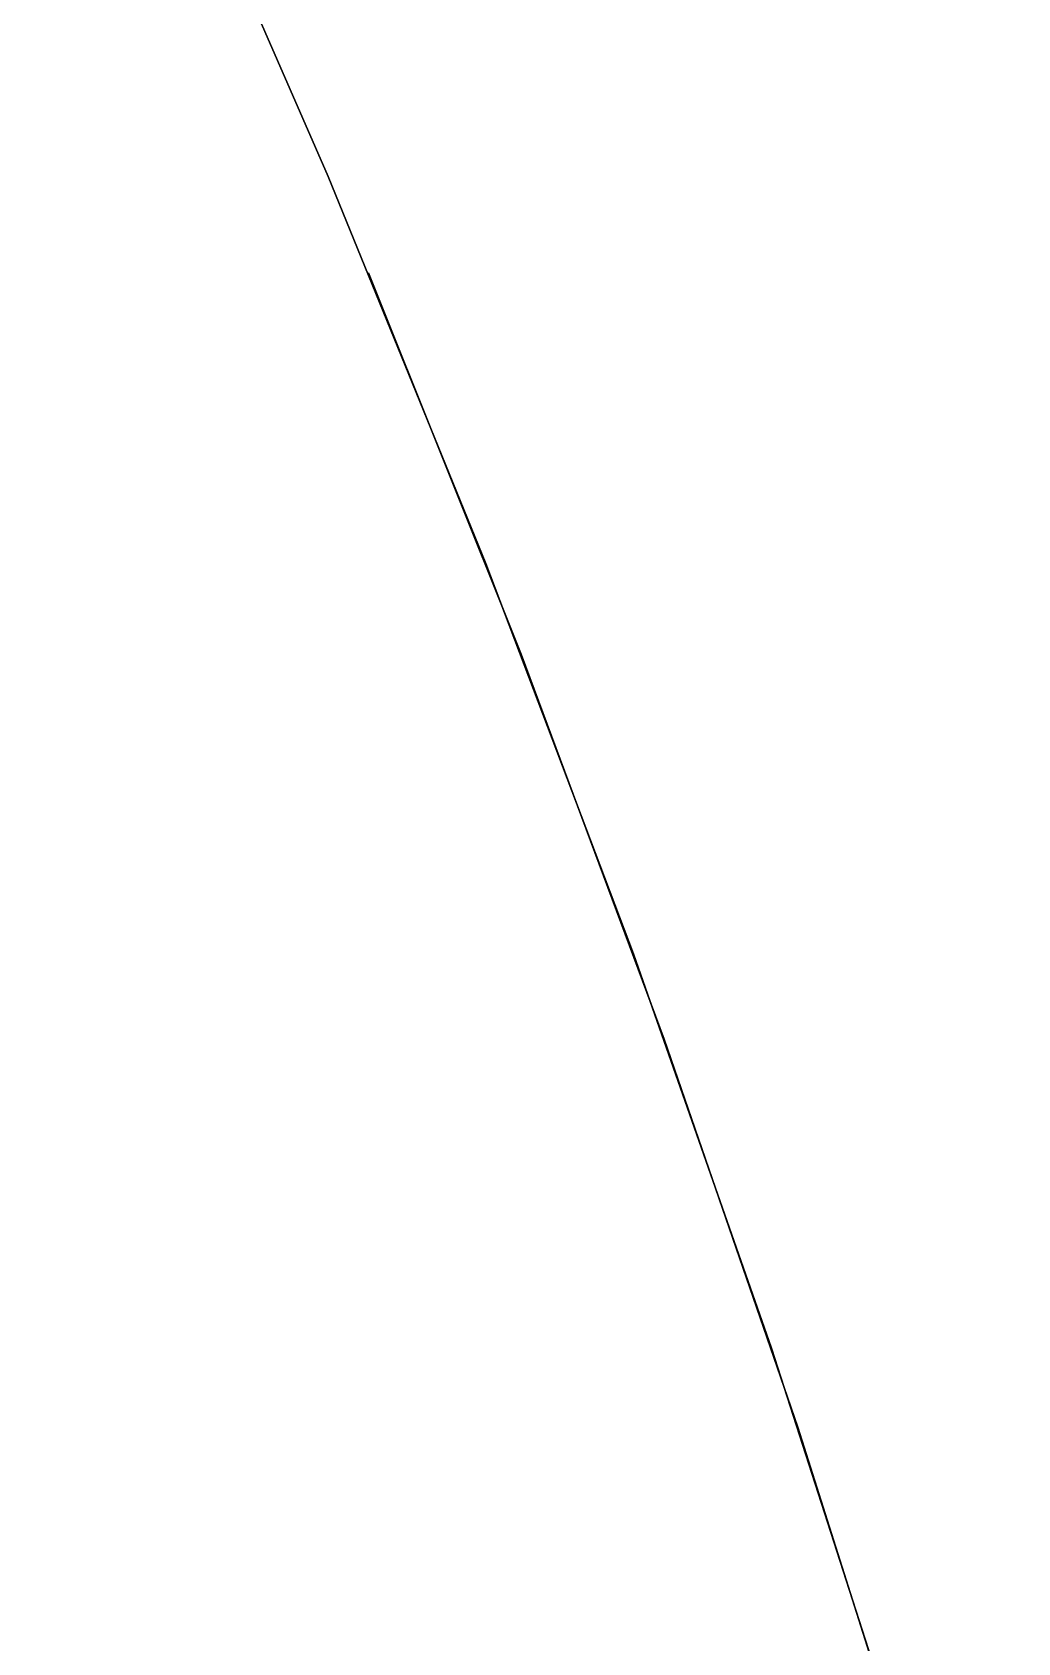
# Model space of a CAD drawing. Header units: metres. Extents: x -20 to 20, y -20 to 20.
# Drawn here: x 18.076 to 19.252, y 6.018 to 7.941 of the extents above; entities that cross this region are included whole.
import ezdxf

# ---------------------------------------------------------------- set-up
doc = ezdxf.new("R2010")
doc.units = ezdxf.units.M

msp = doc.modelspace()

# ---------------------------------------------------------------- meshes
at = {"layer": '10', "color": 2}
mesh = msp.add_polyface(dxfattribs=at)
corners = [(18.2805, 8.1132, -16.5), (18.0761, 8.5588, -16.5), (18.2805, 8.1132, -16), (18.0761, 8.5588, -16), (18.2805, 8.1132, -15.5), (18.0761, 8.5588, -15.5), (18.2805, 8.1132, -15), (18.0761, 8.5588, -15), (18.2805, 8.1132, -14.5), (18.0761, 8.5588, -14.5), (18.2805, 8.1132, -14), (18.0761, 8.5588, -14), (18.2805, 8.1132, -13.5), (18.4295, 7.7687, 17), (18.2301, 8.2257, 17), (18.4295, 7.7687, 17.5), (18.2301, 8.2257, 17.5), (18.4295, 7.7687, 18), (18.2301, 8.2257, 18), (18.4295, 7.7687, 18.5), (18.2301, 8.2257, 18.5), (18.4295, 7.7687, 19), (18.2301, 8.2257, 19), (18.4295, 7.7687, 19.5), (18.2301, 8.2257, 19.5), (18.4295, 7.7687, 20), (18.2301, 8.2257, 20), (18.4295, 7.7687, -20), (18.4295, 7.7687, -19.5), (18.6175, 7.3068, -19.5), (18.2301, 8.2257, -20), (18.2301, 8.2257, -19.5), (18.4295, 7.7687, -19), (18.6175, 7.3068, -19), (18.2301, 8.2257, -19), (18.4295, 7.7687, -18.5), (18.6175, 7.3068, -18.5), (18.2301, 8.2257, -18.5), (18.4295, 7.7687, -18), (18.6175, 7.3068, -18), (18.2301, 8.2257, -18), (18.4295, 7.7687, -17.5), (18.6175, 7.3068, -17.5), (18.2301, 8.2257, -17.5), (18.4295, 7.7687, -17), (18.6175, 7.3068, -17), (18.2301, 8.2257, -17)]
mesh.append_faces([[corners[k] for k in face] for face in [(0, 1, 2), (2, 3, 4), (4, 5, 6), (6, 7, 8), (8, 9, 10), (10, 11, 12), (13, 14, 15), (14, 16, 15), (15, 16, 17), (16, 18, 17), (17, 18, 19), (18, 20, 19), (19, 20, 21), (20, 22, 21), (21, 22, 23), (22, 24, 23), (23, 24, 25), (24, 26, 25), (27, 28, 29), (27, 30, 28), (30, 31, 28), (28, 32, 33), (28, 31, 32), (31, 34, 32), (32, 35, 36), (32, 34, 35), (34, 37, 35), (35, 38, 39), (35, 37, 38), (37, 40, 38), (38, 41, 42), (38, 40, 41), (40, 43, 41), (41, 44, 45), (41, 43, 44), (43, 46, 44)]], dxfattribs={"color": 2})
mesh = msp.add_polyface(dxfattribs=at)
corners = [(18.6596, 7.1985, 3), (18.4776, 7.6537, 3), (18.6596, 7.1985, 3.5), (18.4776, 7.6537, 3.5), (18.6596, 7.1985, 4), (18.4776, 7.6537, 4), (18.6596, 7.1985, 4.5), (18.4776, 7.6537, 4.5), (18.6596, 7.1985, 5), (18.4776, 7.6537, 5), (18.6596, 7.1985, 5.5), (18.4776, 7.6537, 5.5), (18.6596, 7.1985, 6), (18.4776, 7.6537, 6), (18.6596, 7.1985, 6.5), (18.4776, 7.6537, 6.5), (18.6596, 7.1985, 7), (18.4776, 7.6537, 7), (18.6596, 7.1985, 7.5), (18.4776, 7.6537, 7.5), (18.6596, 7.1985, 8), (18.4776, 7.6537, 8), (18.6596, 7.1985, 8.5), (18.4776, 7.6537, 8.5), (18.6596, 7.1985, 9), (18.4776, 7.6537, 9), (18.6596, 7.1985, 9.5), (18.4776, 7.6537, 9.5), (18.6596, 7.1985, 10), (18.4776, 7.6537, 10), (18.6596, 7.1985, 10.5), (18.4776, 7.6537, 10.5), (18.6596, 7.1985, 11), (18.4776, 7.6537, 11), (18.6596, 7.1985, 11.5), (18.4776, 7.6537, 11.5), (18.6596, 7.1985, 12), (18.4776, 7.6537, 12), (18.6596, 7.1985, 12.5), (18.4776, 7.6537, 12.5), (18.6596, 7.1985, 13), (18.4776, 7.6537, 13), (18.6596, 7.1985, 13.5), (18.4776, 7.6537, 13.5), (18.6596, 7.1985, 14), (18.4776, 7.6537, 14), (18.6596, 7.1985, 14.5), (18.4776, 7.6537, 14.5), (18.6596, 7.1985, 15), (18.4776, 7.6537, 15), (18.6596, 7.1985, 15.5), (18.4776, 7.6537, 15.5), (18.6596, 7.1985, 16), (18.4776, 7.6537, 16), (18.6596, 7.1985, 16.5), (18.6175, 7.3068, 17), (18.4295, 7.7687, 17), (18.6175, 7.3068, 17.5), (18.4295, 7.7687, 17.5), (18.6175, 7.3068, 18), (18.4295, 7.7687, 18), (18.6175, 7.3068, 18.5), (18.4295, 7.7687, 18.5), (18.6175, 7.3068, 19), (18.4295, 7.7687, 19), (18.6175, 7.3068, 19.5), (18.4295, 7.7687, 19.5), (18.6175, 7.3068, 20), (18.6175, 7.3068, -20), (18.4295, 7.7687, -20), (18.6175, 7.3068, -19.5), (18.4295, 7.7687, -19.5), (18.6175, 7.3068, -19), (18.4295, 7.7687, -19), (18.6175, 7.3068, -18.5), (18.4295, 7.7687, -18.5), (18.6175, 7.3068, -18)]
mesh.append_faces([[corners[k] for k in face] for face in [(0, 1, 2), (2, 3, 4), (4, 5, 6), (6, 7, 8), (8, 9, 10), (10, 11, 12), (12, 13, 14), (14, 15, 16), (16, 17, 18), (18, 19, 20), (20, 21, 22), (22, 23, 24), (24, 25, 26), (26, 27, 28), (28, 29, 30), (30, 31, 32), (32, 33, 34), (34, 35, 36), (36, 37, 38), (38, 39, 40), (40, 41, 42), (42, 43, 44), (44, 45, 46), (46, 47, 48), (48, 49, 50), (50, 51, 52), (52, 53, 54), (55, 56, 57), (57, 58, 59), (59, 60, 61), (61, 62, 63), (63, 64, 65), (65, 66, 67), (68, 69, 70), (70, 71, 72), (72, 73, 74), (74, 75, 76)]], dxfattribs={"color": 2})
mesh = msp.add_polyface(dxfattribs=at)
corners = [(18.4776, 7.6537, -16.5), (18.4776, 7.6537, -16), (18.6596, 7.1985, -16), (18.4776, 7.6537, -15.5), (18.6596, 7.1985, -15.5), (18.4776, 7.6537, -15), (18.6596, 7.1985, -15), (18.4776, 7.6537, -14.5), (18.6596, 7.1985, -14.5), (18.4776, 7.6537, -14), (18.6596, 7.1985, -14), (18.4776, 7.6537, -13.5), (18.6596, 7.1985, -13.5), (18.4776, 7.6537, -13), (18.6596, 7.1985, -13), (18.4776, 7.6537, -12.5), (18.6596, 7.1985, -12.5), (18.4776, 7.6537, -12), (18.6596, 7.1985, -12), (18.4776, 7.6537, -11.5), (18.6596, 7.1985, -11.5), (18.4776, 7.6537, -11), (18.6596, 7.1985, -11), (18.4776, 7.6537, -10.5), (18.6596, 7.1985, -10.5), (18.4776, 7.6537, -10), (18.6596, 7.1985, -10), (18.4776, 7.6537, -9.5), (18.6596, 7.1985, -9.5), (18.4776, 7.6537, -9), (18.6596, 7.1985, -9), (18.4776, 7.6537, -8.5), (18.6596, 7.1985, -8.5), (18.4776, 7.6537, -8), (18.6596, 7.1985, -8), (18.4776, 7.6537, -7.5), (18.6596, 7.1985, -7.5), (18.4776, 7.6537, -7), (18.6596, 7.1985, -7), (18.4776, 7.6537, -6.5), (18.6596, 7.1985, -6.5), (18.4776, 7.6537, -6), (18.6596, 7.1985, -6), (18.4776, 7.6537, -5.5), (18.6596, 7.1985, -5.5), (18.4776, 7.6537, -5), (18.6596, 7.1985, -5), (18.4776, 7.6537, -4.5), (18.6596, 7.1985, -4.5), (18.4776, 7.6537, -4), (18.6596, 7.1985, -4), (18.4776, 7.6537, -3.5), (18.6596, 7.1985, -3.5), (18.4776, 7.6537, -3), (18.6596, 7.1985, -3), (18.4776, 7.6537, -2.5), (18.6596, 7.1985, -2.5), (18.4776, 7.6537, -2), (18.6596, 7.1985, -2), (18.4776, 7.6537, -1.5), (18.6596, 7.1985, -1.5), (18.4776, 7.6537, -1), (18.6596, 7.1985, -1), (18.4776, 7.6537, -0.5), (18.6596, 7.1985, -0.5), (18.4776, 7.6537), (18.6596, 7.1985), (18.4776, 7.6537, 0.5), (18.6596, 7.1985, 0.5), (18.4776, 7.6537, 1), (18.6596, 7.1985, 1), (18.6175, 7.3068, -18), (18.4295, 7.7687, -18), (18.6175, 7.3068, -17.5), (18.4295, 7.7687, -17.5), (18.6175, 7.3068, -17)]
mesh.append_faces([[corners[k] for k in face] for face in [(0, 1, 2), (1, 3, 4), (3, 5, 6), (5, 7, 8), (7, 9, 10), (9, 11, 12), (11, 13, 14), (13, 15, 16), (15, 17, 18), (17, 19, 20), (19, 21, 22), (21, 23, 24), (23, 25, 26), (25, 27, 28), (27, 29, 30), (29, 31, 32), (31, 33, 34), (33, 35, 36), (35, 37, 38), (37, 39, 40), (39, 41, 42), (41, 43, 44), (43, 45, 46), (45, 47, 48), (47, 49, 50), (49, 51, 52), (51, 53, 54), (53, 55, 56), (55, 57, 58), (57, 59, 60), (59, 61, 62), (61, 63, 64), (63, 65, 66), (65, 67, 68), (67, 69, 70), (71, 72, 73), (73, 74, 75)]], dxfattribs={"color": 2})
mesh = msp.add_polyface(dxfattribs=at)
corners = [(18.4776, 7.6537, 1), (18.4776, 7.6537, 1.5), (18.6596, 7.1985, 1.5), (18.4776, 7.6537, 2), (18.6596, 7.1985, 2), (18.4776, 7.6537, 2.5), (18.6596, 7.1985, 2.5), (18.4776, 7.6537, 3), (18.6596, 7.1985, 3), (18.4776, 7.6537, 3.5), (18.6596, 7.1985, 3.5), (18.4776, 7.6537, 4), (18.6596, 7.1985, 4), (18.4776, 7.6537, 4.5), (18.6596, 7.1985, 4.5), (18.4776, 7.6537, 5), (18.6596, 7.1985, 5), (18.4776, 7.6537, 5.5), (18.6596, 7.1985, 5.5), (18.4776, 7.6537, 6), (18.6596, 7.1985, 6), (18.4776, 7.6537, 6.5), (18.6596, 7.1985, 6.5), (18.4776, 7.6537, 7), (18.6596, 7.1985, 7), (18.4776, 7.6537, 7.5), (18.6596, 7.1985, 7.5), (18.4776, 7.6537, 8), (18.6596, 7.1985, 8), (18.4776, 7.6537, 8.5), (18.6596, 7.1985, 8.5), (18.4776, 7.6537, 9), (18.6596, 7.1985, 9), (18.4776, 7.6537, 9.5), (18.6596, 7.1985, 9.5), (18.4776, 7.6537, 10), (18.6596, 7.1985, 10), (18.4776, 7.6537, 10.5), (18.6596, 7.1985, 10.5), (18.4776, 7.6537, 11), (18.6596, 7.1985, 11), (18.4776, 7.6537, 11.5), (18.6596, 7.1985, 11.5), (18.4776, 7.6537, 12), (18.6596, 7.1985, 12), (18.4776, 7.6537, 12.5), (18.6596, 7.1985, 12.5), (18.4776, 7.6537, 13), (18.6596, 7.1985, 13), (18.4776, 7.6537, 13.5), (18.6596, 7.1985, 13.5), (18.4776, 7.6537, 14), (18.6596, 7.1985, 14), (18.4776, 7.6537, 14.5), (18.6596, 7.1985, 14.5), (18.4776, 7.6537, 15), (18.6596, 7.1985, 15), (18.4776, 7.6537, 15.5), (18.6596, 7.1985, 15.5), (18.4776, 7.6537, 16), (18.6596, 7.1985, 16), (18.4776, 7.6537, 16.5), (18.6596, 7.1985, 16.5), (18.4295, 7.7687, 17), (18.4295, 7.7687, 17.5), (18.6175, 7.3068, 17.5), (18.4295, 7.7687, 18), (18.6175, 7.3068, 18), (18.4295, 7.7687, 18.5), (18.6175, 7.3068, 18.5), (18.4295, 7.7687, 19), (18.6175, 7.3068, 19), (18.4295, 7.7687, 19.5), (18.6175, 7.3068, 19.5), (18.4295, 7.7687, 20), (18.6175, 7.3068, 20)]
mesh.append_faces([[corners[k] for k in face] for face in [(0, 1, 2), (1, 3, 4), (3, 5, 6), (5, 7, 8), (7, 9, 10), (9, 11, 12), (11, 13, 14), (13, 15, 16), (15, 17, 18), (17, 19, 20), (19, 21, 22), (21, 23, 24), (23, 25, 26), (25, 27, 28), (27, 29, 30), (29, 31, 32), (31, 33, 34), (33, 35, 36), (35, 37, 38), (37, 39, 40), (39, 41, 42), (41, 43, 44), (43, 45, 46), (45, 47, 48), (47, 49, 50), (49, 51, 52), (51, 53, 54), (53, 55, 56), (55, 57, 58), (57, 59, 60), (59, 61, 62), (63, 64, 65), (64, 66, 67), (66, 68, 69), (68, 70, 71), (70, 72, 73), (72, 74, 75)]], dxfattribs={"color": 2})
mesh = msp.add_polyface(dxfattribs=at)
corners = [(18.6596, 7.1985, -16.5), (18.4776, 7.6537, -16.5), (18.6596, 7.1985, -16), (18.4776, 7.6537, -16), (18.6596, 7.1985, -15.5), (18.6596, 7.1985, 5), (18.6596, 7.1985, 5.5), (18.8305, 6.7389, 5.5), (18.6596, 7.1985, 6), (18.8305, 6.7389, 6), (18.6596, 7.1985, 6.5), (18.8305, 6.7389, 6.5), (18.6596, 7.1985, 7), (18.8305, 6.7389, 7), (18.6596, 7.1985, 7.5), (18.8305, 6.7389, 7.5), (18.6596, 7.1985, 8), (18.8305, 6.7389, 8), (18.6596, 7.1985, 8.5), (18.8305, 6.7389, 8.5), (18.6596, 7.1985, 9), (18.8305, 6.7389, 9), (18.6596, 7.1985, 9.5), (18.8305, 6.7389, 9.5), (18.6596, 7.1985, 10), (18.8305, 6.7389, 10), (18.6596, 7.1985, 10.5), (18.8305, 6.7389, 10.5), (18.6596, 7.1985, 11), (18.8305, 6.7389, 11), (18.6596, 7.1985, 11.5), (18.8305, 6.7389, 11.5), (18.6596, 7.1985, 12), (18.8305, 6.7389, 12), (18.6596, 7.1985, 12.5), (18.8305, 6.7389, 12.5), (18.6596, 7.1985, 13), (18.8305, 6.7389, 13), (18.6596, 7.1985, 13.5), (18.8305, 6.7389, 13.5), (18.6596, 7.1985, 14), (18.8305, 6.7389, 14), (18.6596, 7.1985, 14.5), (18.8305, 6.7389, 14.5), (18.6596, 7.1985, 15), (18.8305, 6.7389, 15), (18.6596, 7.1985, 15.5), (18.8305, 6.7389, 15.5), (18.6596, 7.1985, 16), (18.8305, 6.7389, 16), (18.6596, 7.1985, 16.5), (18.8305, 6.7389, 16.5), (18.6175, 7.3068, 17), (18.6175, 7.3068, 17.5), (18.7939, 6.8404, 17.5), (18.6175, 7.3068, 18), (18.7939, 6.8404, 18), (18.6175, 7.3068, 18.5), (18.7939, 6.8404, 18.5), (18.6175, 7.3068, 19), (18.7939, 6.8404, 19), (18.6175, 7.3068, 19.5), (18.7939, 6.8404, 19.5), (18.6175, 7.3068, 20), (18.7939, 6.8404, 20), (18.6175, 7.3068, -20), (18.6175, 7.3068, -19.5), (18.7939, 6.8404, -19.5), (18.6175, 7.3068, -19), (18.7939, 6.8404, -19), (18.6175, 7.3068, -18.5), (18.7939, 6.8404, -18.5), (18.6175, 7.3068, -18), (18.7939, 6.8404, -18), (18.6175, 7.3068, -17.5), (18.7939, 6.8404, -17.5), (18.6175, 7.3068, -17), (18.7939, 6.8404, -17)]
mesh.append_faces([[corners[k] for k in face] for face in [(0, 1, 2), (2, 3, 4), (5, 6, 7), (6, 8, 9), (8, 10, 11), (10, 12, 13), (12, 14, 15), (14, 16, 17), (16, 18, 19), (18, 20, 21), (20, 22, 23), (22, 24, 25), (24, 26, 27), (26, 28, 29), (28, 30, 31), (30, 32, 33), (32, 34, 35), (34, 36, 37), (36, 38, 39), (38, 40, 41), (40, 42, 43), (42, 44, 45), (44, 46, 47), (46, 48, 49), (48, 50, 51), (52, 53, 54), (53, 55, 56), (55, 57, 58), (57, 59, 60), (59, 61, 62), (61, 63, 64), (65, 66, 67), (66, 68, 69), (68, 70, 71), (70, 72, 73), (72, 74, 75), (74, 76, 77)]], dxfattribs={"color": 2})
mesh = msp.add_polyface(dxfattribs=at)
corners = [(18.6596, 7.1985, -15.5), (18.4776, 7.6537, -15.5), (18.6596, 7.1985, -15), (18.4776, 7.6537, -15), (18.6596, 7.1985, -14.5), (18.4776, 7.6537, -14.5), (18.6596, 7.1985, -14), (18.4776, 7.6537, -14), (18.6596, 7.1985, -13.5), (18.4776, 7.6537, -13.5), (18.6596, 7.1985, -13), (18.4776, 7.6537, -13), (18.6596, 7.1985, -12.5), (18.4776, 7.6537, -12.5), (18.6596, 7.1985, -12), (18.4776, 7.6537, -12), (18.6596, 7.1985, -11.5), (18.4776, 7.6537, -11.5), (18.6596, 7.1985, -11), (18.4776, 7.6537, -11), (18.6596, 7.1985, -10.5), (18.4776, 7.6537, -10.5), (18.6596, 7.1985, -10), (18.4776, 7.6537, -10), (18.6596, 7.1985, -9.5), (18.4776, 7.6537, -9.5), (18.6596, 7.1985, -9), (18.4776, 7.6537, -9), (18.6596, 7.1985, -8.5), (18.4776, 7.6537, -8.5), (18.6596, 7.1985, -8), (18.4776, 7.6537, -8), (18.6596, 7.1985, -7.5), (18.4776, 7.6537, -7.5), (18.6596, 7.1985, -7), (18.4776, 7.6537, -7), (18.6596, 7.1985, -6.5), (18.4776, 7.6537, -6.5), (18.6596, 7.1985, -6), (18.4776, 7.6537, -6), (18.6596, 7.1985, -5.5), (18.4776, 7.6537, -5.5), (18.6596, 7.1985, -5), (18.4776, 7.6537, -5), (18.6596, 7.1985, -4.5), (18.4776, 7.6537, -4.5), (18.6596, 7.1985, -4), (18.4776, 7.6537, -4), (18.6596, 7.1985, -3.5), (18.4776, 7.6537, -3.5), (18.6596, 7.1985, -3), (18.4776, 7.6537, -3), (18.6596, 7.1985, -2.5), (18.4776, 7.6537, -2.5), (18.6596, 7.1985, -2), (18.4776, 7.6537, -2), (18.6596, 7.1985, -1.5), (18.4776, 7.6537, -1.5), (18.6596, 7.1985, -1), (18.4776, 7.6537, -1), (18.6596, 7.1985, -0.5), (18.4776, 7.6537, -0.5), (18.6596, 7.1985), (18.4776, 7.6537), (18.6596, 7.1985, 0.5), (18.4776, 7.6537, 0.5), (18.6596, 7.1985, 1), (18.4776, 7.6537, 1), (18.6596, 7.1985, 1.5), (18.4776, 7.6537, 1.5), (18.6596, 7.1985, 2), (18.4776, 7.6537, 2), (18.6596, 7.1985, 2.5), (18.4776, 7.6537, 2.5), (18.6596, 7.1985, 3)]
mesh.append_faces([[corners[k] for k in face] for face in [(0, 1, 2), (2, 3, 4), (4, 5, 6), (6, 7, 8), (8, 9, 10), (10, 11, 12), (12, 13, 14), (14, 15, 16), (16, 17, 18), (18, 19, 20), (20, 21, 22), (22, 23, 24), (24, 25, 26), (26, 27, 28), (28, 29, 30), (30, 31, 32), (32, 33, 34), (34, 35, 36), (36, 37, 38), (38, 39, 40), (40, 41, 42), (42, 43, 44), (44, 45, 46), (46, 47, 48), (48, 49, 50), (50, 51, 52), (52, 53, 54), (54, 55, 56), (56, 57, 58), (58, 59, 60), (60, 61, 62), (62, 63, 64), (64, 65, 66), (66, 67, 68), (68, 69, 70), (70, 71, 72), (72, 73, 74)]], dxfattribs={"color": 2})
mesh = msp.add_polyface(dxfattribs=at)
corners = [(18.6596, 7.1985, -16.5), (18.6596, 7.1985, -16), (18.8305, 6.7389, -16), (18.6596, 7.1985, -15.5), (18.8305, 6.7389, -15.5), (18.6596, 7.1985, -15), (18.8305, 6.7389, -15), (18.6596, 7.1985, -14.5), (18.8305, 6.7389, -14.5), (18.6596, 7.1985, -14), (18.8305, 6.7389, -14), (18.6596, 7.1985, -13.5), (18.8305, 6.7389, -13.5), (18.8305, 6.7389, 7), (18.6596, 7.1985, 7), (18.8305, 6.7389, 7.5), (18.6596, 7.1985, 7.5), (18.8305, 6.7389, 8), (18.6596, 7.1985, 8), (18.8305, 6.7389, 8.5), (18.6596, 7.1985, 8.5), (18.8305, 6.7389, 9), (18.6596, 7.1985, 9), (18.8305, 6.7389, 9.5), (18.6596, 7.1985, 9.5), (18.8305, 6.7389, 10), (18.6596, 7.1985, 10), (18.8305, 6.7389, 10.5), (18.6596, 7.1985, 10.5), (18.8305, 6.7389, 11), (18.6596, 7.1985, 11), (18.8305, 6.7389, 11.5), (18.6596, 7.1985, 11.5), (18.8305, 6.7389, 12), (18.6596, 7.1985, 12), (18.8305, 6.7389, 12.5), (18.6596, 7.1985, 12.5), (18.8305, 6.7389, 13), (18.6596, 7.1985, 13), (18.8305, 6.7389, 13.5), (18.6596, 7.1985, 13.5), (18.8305, 6.7389, 14), (18.6596, 7.1985, 14), (18.8305, 6.7389, 14.5), (18.6596, 7.1985, 14.5), (18.8305, 6.7389, 15), (18.6596, 7.1985, 15), (18.8305, 6.7389, 15.5), (18.6596, 7.1985, 15.5), (18.8305, 6.7389, 16), (18.6596, 7.1985, 16), (18.8305, 6.7389, 16.5), (18.7939, 6.8404, 17), (18.6175, 7.3068, 17), (18.7939, 6.8404, 17.5), (18.6175, 7.3068, 17.5), (18.7939, 6.8404, 18), (18.6175, 7.3068, 18), (18.7939, 6.8404, 18.5), (18.6175, 7.3068, 18.5), (18.7939, 6.8404, 19), (18.6175, 7.3068, 19), (18.7939, 6.8404, 19.5), (18.6175, 7.3068, 19.5), (18.7939, 6.8404, 20), (18.7939, 6.8404, -20), (18.6175, 7.3068, -20), (18.7939, 6.8404, -19.5), (18.6175, 7.3068, -19.5), (18.7939, 6.8404, -19), (18.6175, 7.3068, -19), (18.7939, 6.8404, -18.5), (18.6175, 7.3068, -18.5), (18.7939, 6.8404, -18), (18.6175, 7.3068, -18), (18.7939, 6.8404, -17.5), (18.6175, 7.3068, -17.5), (18.7939, 6.8404, -17)]
mesh.append_faces([[corners[k] for k in face] for face in [(0, 1, 2), (1, 3, 4), (3, 5, 6), (5, 7, 8), (7, 9, 10), (9, 11, 12), (13, 14, 15), (15, 16, 17), (17, 18, 19), (19, 20, 21), (21, 22, 23), (23, 24, 25), (25, 26, 27), (27, 28, 29), (29, 30, 31), (31, 32, 33), (33, 34, 35), (35, 36, 37), (37, 38, 39), (39, 40, 41), (41, 42, 43), (43, 44, 45), (45, 46, 47), (47, 48, 49), (49, 50, 51), (52, 53, 54), (54, 55, 56), (56, 57, 58), (58, 59, 60), (60, 61, 62), (62, 63, 64), (65, 66, 67), (67, 68, 69), (69, 70, 71), (71, 72, 73), (73, 74, 75), (75, 76, 77)]], dxfattribs={"color": 2})
mesh = msp.add_polyface(dxfattribs=at)
corners = [(18.8305, 6.7389, -16.5), (18.6596, 7.1985, -16.5), (18.8305, 6.7389, -16), (18.6596, 7.1985, -16), (18.8305, 6.7389, -15.5), (18.6596, 7.1985, -15.5), (18.8305, 6.7389, -15), (18.6596, 7.1985, -15), (18.8305, 6.7389, -14.5), (18.6596, 7.1985, -14.5), (18.8305, 6.7389, -14), (18.6596, 7.1985, -14), (18.8305, 6.7389, -13.5), (18.6596, 7.1985, -13.5), (18.8305, 6.7389, -13), (18.6596, 7.1985, -13), (18.8305, 6.7389, -12.5), (18.6596, 7.1985, -12.5), (18.8305, 6.7389, -12), (18.6596, 7.1985, -12), (18.8305, 6.7389, -11.5), (18.6596, 7.1985, -11.5), (18.8305, 6.7389, -11), (18.8305, 6.7389, 9.5), (18.8305, 6.7389, 10), (18.99, 6.2754, 10), (18.8305, 6.7389, 10.5), (18.99, 6.2754, 10.5), (18.8305, 6.7389, 11), (18.99, 6.2754, 11), (18.8305, 6.7389, 11.5), (18.99, 6.2754, 11.5), (18.8305, 6.7389, 12), (18.99, 6.2754, 12), (18.8305, 6.7389, 12.5), (18.99, 6.2754, 12.5), (18.8305, 6.7389, 13), (18.99, 6.2754, 13), (18.8305, 6.7389, 13.5), (18.99, 6.2754, 13.5), (18.8305, 6.7389, 14), (18.99, 6.2754, 14), (18.8305, 6.7389, 14.5), (18.99, 6.2754, 14.5), (18.8305, 6.7389, 15), (18.99, 6.2754, 15), (18.8305, 6.7389, 15.5), (18.99, 6.2754, 15.5), (18.8305, 6.7389, 16), (18.99, 6.2754, 16), (18.8305, 6.7389, 16.5), (18.99, 6.2754, 16.5), (18.7939, 6.8404, 17), (18.7939, 6.8404, 17.5), (18.9585, 6.3697, 17.5), (18.7939, 6.8404, 18), (18.9585, 6.3697, 18), (18.7939, 6.8404, 18.5), (18.9585, 6.3697, 18.5), (18.7939, 6.8404, 19), (18.9585, 6.3697, 19), (18.7939, 6.8404, 19.5), (18.9585, 6.3697, 19.5), (18.7939, 6.8404, 20), (18.9585, 6.3697, 20), (18.7939, 6.8404, -20), (18.7939, 6.8404, -19.5), (18.9585, 6.3697, -19.5), (18.7939, 6.8404, -19), (18.9585, 6.3697, -19), (18.7939, 6.8404, -18.5), (18.9585, 6.3697, -18.5), (18.7939, 6.8404, -18), (18.9585, 6.3697, -18), (18.7939, 6.8404, -17.5), (18.9585, 6.3697, -17.5), (18.7939, 6.8404, -17), (18.9585, 6.3697, -17)]
mesh.append_faces([[corners[k] for k in face] for face in [(0, 1, 2), (2, 3, 4), (4, 5, 6), (6, 7, 8), (8, 9, 10), (10, 11, 12), (12, 13, 14), (14, 15, 16), (16, 17, 18), (18, 19, 20), (20, 21, 22), (23, 24, 25), (24, 26, 27), (26, 28, 29), (28, 30, 31), (30, 32, 33), (32, 34, 35), (34, 36, 37), (36, 38, 39), (38, 40, 41), (40, 42, 43), (42, 44, 45), (44, 46, 47), (46, 48, 49), (48, 50, 51), (52, 53, 54), (53, 55, 56), (55, 57, 58), (57, 59, 60), (59, 61, 62), (61, 63, 64), (65, 66, 67), (66, 68, 69), (68, 70, 71), (70, 72, 73), (72, 74, 75), (74, 76, 77)]], dxfattribs={"color": 2})
mesh = msp.add_polyface(dxfattribs=at)
corners = [(18.8305, 6.7389, -11), (18.6596, 7.1985, -11), (18.8305, 6.7389, -10.5), (18.6596, 7.1985, -10.5), (18.8305, 6.7389, -10), (18.6596, 7.1985, -10), (18.8305, 6.7389, -9.5), (18.6596, 7.1985, -9.5), (18.8305, 6.7389, -9), (18.6596, 7.1985, -9), (18.8305, 6.7389, -8.5), (18.6596, 7.1985, -8.5), (18.8305, 6.7389, -8), (18.6596, 7.1985, -8), (18.8305, 6.7389, -7.5), (18.6596, 7.1985, -7.5), (18.8305, 6.7389, -7), (18.6596, 7.1985, -7), (18.8305, 6.7389, -6.5), (18.6596, 7.1985, -6.5), (18.8305, 6.7389, -6), (18.6596, 7.1985, -6), (18.8305, 6.7389, -5.5), (18.6596, 7.1985, -5.5), (18.8305, 6.7389, -5), (18.6596, 7.1985, -5), (18.8305, 6.7389, -4.5), (18.6596, 7.1985, -4.5), (18.8305, 6.7389, -4), (18.6596, 7.1985, -4), (18.8305, 6.7389, -3.5), (18.6596, 7.1985, -3.5), (18.8305, 6.7389, -3), (18.6596, 7.1985, -3), (18.8305, 6.7389, -2.5), (18.6596, 7.1985, -2.5), (18.8305, 6.7389, -2), (18.6596, 7.1985, -2), (18.8305, 6.7389, -1.5), (18.6596, 7.1985, -1.5), (18.8305, 6.7389, -1), (18.6596, 7.1985, -1), (18.8305, 6.7389, -0.5), (18.6596, 7.1985, -0.5), (18.8305, 6.7389), (18.6596, 7.1985), (18.8305, 6.7389, 0.5), (18.6596, 7.1985, 0.5), (18.8305, 6.7389, 1), (18.6596, 7.1985, 1), (18.8305, 6.7389, 1.5), (18.6596, 7.1985, 1.5), (18.8305, 6.7389, 2), (18.6596, 7.1985, 2), (18.8305, 6.7389, 2.5), (18.6596, 7.1985, 2.5), (18.8305, 6.7389, 3), (18.6596, 7.1985, 3), (18.8305, 6.7389, 3.5), (18.6596, 7.1985, 3.5), (18.8305, 6.7389, 4), (18.6596, 7.1985, 4), (18.8305, 6.7389, 4.5), (18.6596, 7.1985, 4.5), (18.8305, 6.7389, 5), (18.6596, 7.1985, 5), (18.8305, 6.7389, 5.5), (18.6596, 7.1985, 5.5), (18.8305, 6.7389, 6), (18.6596, 7.1985, 6), (18.8305, 6.7389, 6.5), (18.6596, 7.1985, 6.5), (18.8305, 6.7389, 7)]
mesh.append_faces([[corners[k] for k in face] for face in [(0, 1, 2), (2, 3, 4), (4, 5, 6), (6, 7, 8), (8, 9, 10), (10, 11, 12), (12, 13, 14), (14, 15, 16), (16, 17, 18), (18, 19, 20), (20, 21, 22), (22, 23, 24), (24, 25, 26), (26, 27, 28), (28, 29, 30), (30, 31, 32), (32, 33, 34), (34, 35, 36), (36, 37, 38), (38, 39, 40), (40, 41, 42), (42, 43, 44), (44, 45, 46), (46, 47, 48), (48, 49, 50), (50, 51, 52), (52, 53, 54), (54, 55, 56), (56, 57, 58), (58, 59, 60), (60, 61, 62), (62, 63, 64), (64, 65, 66), (66, 67, 68), (68, 69, 70), (70, 71, 72)]], dxfattribs={"color": 2})
mesh = msp.add_polyface(dxfattribs=at)
corners = [(18.6596, 7.1985, -13.5), (18.6596, 7.1985, -13), (18.8305, 6.7389, -13), (18.6596, 7.1985, -12.5), (18.8305, 6.7389, -12.5), (18.6596, 7.1985, -12), (18.8305, 6.7389, -12), (18.6596, 7.1985, -11.5), (18.8305, 6.7389, -11.5), (18.6596, 7.1985, -11), (18.8305, 6.7389, -11), (18.6596, 7.1985, -10.5), (18.8305, 6.7389, -10.5), (18.6596, 7.1985, -10), (18.8305, 6.7389, -10), (18.6596, 7.1985, -9.5), (18.8305, 6.7389, -9.5), (18.6596, 7.1985, -9), (18.8305, 6.7389, -9), (18.6596, 7.1985, -8.5), (18.8305, 6.7389, -8.5), (18.6596, 7.1985, -8), (18.8305, 6.7389, -8), (18.6596, 7.1985, -7.5), (18.8305, 6.7389, -7.5), (18.6596, 7.1985, -7), (18.8305, 6.7389, -7), (18.6596, 7.1985, -6.5), (18.8305, 6.7389, -6.5), (18.6596, 7.1985, -6), (18.8305, 6.7389, -6), (18.6596, 7.1985, -5.5), (18.8305, 6.7389, -5.5), (18.6596, 7.1985, -5), (18.8305, 6.7389, -5), (18.6596, 7.1985, -4.5), (18.8305, 6.7389, -4.5), (18.6596, 7.1985, -4), (18.8305, 6.7389, -4), (18.6596, 7.1985, -3.5), (18.8305, 6.7389, -3.5), (18.6596, 7.1985, -3), (18.8305, 6.7389, -3), (18.6596, 7.1985, -2.5), (18.8305, 6.7389, -2.5), (18.6596, 7.1985, -2), (18.8305, 6.7389, -2), (18.6596, 7.1985, -1.5), (18.8305, 6.7389, -1.5), (18.6596, 7.1985, -1), (18.8305, 6.7389, -1), (18.6596, 7.1985, -0.5), (18.8305, 6.7389, -0.5), (18.6596, 7.1985), (18.8305, 6.7389), (18.6596, 7.1985, 0.5), (18.8305, 6.7389, 0.5), (18.6596, 7.1985, 1), (18.8305, 6.7389, 1), (18.6596, 7.1985, 1.5), (18.8305, 6.7389, 1.5), (18.6596, 7.1985, 2), (18.8305, 6.7389, 2), (18.6596, 7.1985, 2.5), (18.8305, 6.7389, 2.5), (18.6596, 7.1985, 3), (18.8305, 6.7389, 3), (18.6596, 7.1985, 3.5), (18.8305, 6.7389, 3.5), (18.6596, 7.1985, 4), (18.8305, 6.7389, 4), (18.6596, 7.1985, 4.5), (18.8305, 6.7389, 4.5), (18.6596, 7.1985, 5), (18.8305, 6.7389, 5)]
mesh.append_faces([[corners[k] for k in face] for face in [(0, 1, 2), (1, 3, 4), (3, 5, 6), (5, 7, 8), (7, 9, 10), (9, 11, 12), (11, 13, 14), (13, 15, 16), (15, 17, 18), (17, 19, 20), (19, 21, 22), (21, 23, 24), (23, 25, 26), (25, 27, 28), (27, 29, 30), (29, 31, 32), (31, 33, 34), (33, 35, 36), (35, 37, 38), (37, 39, 40), (39, 41, 42), (41, 43, 44), (43, 45, 46), (45, 47, 48), (47, 49, 50), (49, 51, 52), (51, 53, 54), (53, 55, 56), (55, 57, 58), (57, 59, 60), (59, 61, 62), (61, 63, 64), (63, 65, 66), (65, 67, 68), (67, 69, 70), (69, 71, 72), (71, 73, 74)]], dxfattribs={"color": 2})
mesh = msp.add_polyface(dxfattribs=at)
corners = [(18.8305, 6.7389, -16.5), (18.8305, 6.7389, -16), (18.99, 6.2754, -16), (18.8305, 6.7389, -15.5), (18.99, 6.2754, -15.5), (18.8305, 6.7389, -15), (18.99, 6.2754, -15), (18.8305, 6.7389, -14.5), (18.99, 6.2754, -14.5), (18.8305, 6.7389, -14), (18.99, 6.2754, -14), (18.8305, 6.7389, -13.5), (18.99, 6.2754, -13.5), (18.8305, 6.7389, -13), (18.99, 6.2754, -13), (18.8305, 6.7389, -12.5), (18.99, 6.2754, -12.5), (18.8305, 6.7389, -12), (18.99, 6.2754, -12), (18.8305, 6.7389, -11.5), (18.99, 6.2754, -11.5), (18.8305, 6.7389, -11), (18.99, 6.2754, -11), (18.8305, 6.7389, -10.5), (18.99, 6.2754, -10.5), (18.8305, 6.7389, -10), (18.99, 6.2754, -10), (18.8305, 6.7389, -9.5), (18.99, 6.2754, -9.5), (18.8305, 6.7389, -9), (18.99, 6.2754, -9), (18.99, 6.2754, 11.5), (18.8305, 6.7389, 11.5), (18.99, 6.2754, 12), (18.8305, 6.7389, 12), (18.99, 6.2754, 12.5), (18.8305, 6.7389, 12.5), (18.99, 6.2754, 13), (18.8305, 6.7389, 13), (18.99, 6.2754, 13.5), (18.8305, 6.7389, 13.5), (18.99, 6.2754, 14), (18.8305, 6.7389, 14), (18.99, 6.2754, 14.5), (18.8305, 6.7389, 14.5), (18.99, 6.2754, 15), (18.8305, 6.7389, 15), (18.99, 6.2754, 15.5), (18.8305, 6.7389, 15.5), (18.99, 6.2754, 16), (18.8305, 6.7389, 16), (18.99, 6.2754, 16.5), (18.9585, 6.3697, 17), (18.7939, 6.8404, 17), (18.9585, 6.3697, 17.5), (18.7939, 6.8404, 17.5), (18.9585, 6.3697, 18), (18.7939, 6.8404, 18), (18.9585, 6.3697, 18.5), (18.7939, 6.8404, 18.5), (18.9585, 6.3697, 19), (18.7939, 6.8404, 19), (18.9585, 6.3697, 19.5), (18.7939, 6.8404, 19.5), (18.9585, 6.3697, 20), (18.9585, 6.3697, -20), (18.7939, 6.8404, -20), (18.9585, 6.3697, -19.5), (18.7939, 6.8404, -19.5), (18.9585, 6.3697, -19), (18.7939, 6.8404, -19), (18.9585, 6.3697, -18.5), (18.7939, 6.8404, -18.5), (18.9585, 6.3697, -18), (18.7939, 6.8404, -18), (18.9585, 6.3697, -17.5), (18.7939, 6.8404, -17.5), (18.9585, 6.3697, -17)]
mesh.append_faces([[corners[k] for k in face] for face in [(0, 1, 2), (1, 3, 4), (3, 5, 6), (5, 7, 8), (7, 9, 10), (9, 11, 12), (11, 13, 14), (13, 15, 16), (15, 17, 18), (17, 19, 20), (19, 21, 22), (21, 23, 24), (23, 25, 26), (25, 27, 28), (27, 29, 30), (31, 32, 33), (33, 34, 35), (35, 36, 37), (37, 38, 39), (39, 40, 41), (41, 42, 43), (43, 44, 45), (45, 46, 47), (47, 48, 49), (49, 50, 51), (52, 53, 54), (54, 55, 56), (56, 57, 58), (58, 59, 60), (60, 61, 62), (62, 63, 64), (65, 66, 67), (67, 68, 69), (69, 70, 71), (71, 72, 73), (73, 74, 75), (75, 76, 77)]], dxfattribs={"color": 2})
mesh = msp.add_polyface(dxfattribs=at)
corners = [(18.99, 6.2754, -16.5), (18.8305, 6.7389, -16.5), (18.99, 6.2754, -16), (18.8305, 6.7389, -16), (18.99, 6.2754, -15.5), (18.8305, 6.7389, -15.5), (18.99, 6.2754, -15), (18.8305, 6.7389, -15), (18.99, 6.2754, -14.5), (18.8305, 6.7389, -14.5), (18.99, 6.2754, -14), (18.8305, 6.7389, -14), (18.99, 6.2754, -13.5), (18.8305, 6.7389, -13.5), (18.99, 6.2754, -13), (18.8305, 6.7389, -13), (18.99, 6.2754, -12.5), (18.8305, 6.7389, -12.5), (18.99, 6.2754, -12), (18.8305, 6.7389, -12), (18.99, 6.2754, -11.5), (18.8305, 6.7389, -11.5), (18.99, 6.2754, -11), (18.8305, 6.7389, -11), (18.99, 6.2754, -10.5), (18.8305, 6.7389, -10.5), (18.99, 6.2754, -10), (18.8305, 6.7389, -10), (18.99, 6.2754, -9.5), (18.8305, 6.7389, -9.5), (18.99, 6.2754, -9), (18.8305, 6.7389, -9), (18.99, 6.2754, -8.5), (18.8305, 6.7389, -8.5), (18.99, 6.2754, -8), (18.8305, 6.7389, -8), (18.99, 6.2754, -7.5), (18.8305, 6.7389, -7.5), (18.99, 6.2754, -7), (18.99, 6.2754, 13.5), (18.99, 6.2754, 14), (19.1381, 5.808, 14), (18.99, 6.2754, 14.5), (19.1381, 5.808, 14.5), (18.99, 6.2754, 15), (19.1381, 5.808, 15), (18.99, 6.2754, 15.5), (19.1381, 5.808, 15.5), (18.99, 6.2754, 16), (19.1381, 5.808, 16), (18.99, 6.2754, 16.5), (19.1381, 5.808, 16.5), (18.9585, 6.3697, 17), (18.9585, 6.3697, 17.5), (19.1115, 5.8951, 17.5), (18.9585, 6.3697, 18), (19.1115, 5.8951, 18), (18.9585, 6.3697, 18.5), (19.1115, 5.8951, 18.5), (18.9585, 6.3697, 19), (19.1115, 5.8951, 19), (18.9585, 6.3697, 19.5), (19.1115, 5.8951, 19.5), (18.9585, 6.3697, 20), (19.1115, 5.8951, 20), (18.9585, 6.3697, -20), (18.9585, 6.3697, -19.5), (19.1115, 5.8951, -19.5), (18.9585, 6.3697, -19), (19.1115, 5.8951, -19), (18.9585, 6.3697, -18.5), (19.1115, 5.8951, -18.5), (18.9585, 6.3697, -18), (19.1115, 5.8951, -18), (18.9585, 6.3697, -17.5), (19.1115, 5.8951, -17.5), (18.9585, 6.3697, -17), (19.1115, 5.8951, -17)]
mesh.append_faces([[corners[k] for k in face] for face in [(0, 1, 2), (2, 3, 4), (4, 5, 6), (6, 7, 8), (8, 9, 10), (10, 11, 12), (12, 13, 14), (14, 15, 16), (16, 17, 18), (18, 19, 20), (20, 21, 22), (22, 23, 24), (24, 25, 26), (26, 27, 28), (28, 29, 30), (30, 31, 32), (32, 33, 34), (34, 35, 36), (36, 37, 38), (39, 40, 41), (40, 42, 43), (42, 44, 45), (44, 46, 47), (46, 48, 49), (48, 50, 51), (52, 53, 54), (53, 55, 56), (55, 57, 58), (57, 59, 60), (59, 61, 62), (61, 63, 64), (65, 66, 67), (66, 68, 69), (68, 70, 71), (70, 72, 73), (72, 74, 75), (74, 76, 77)]], dxfattribs={"color": 2})
mesh = msp.add_polyface(dxfattribs=at)
corners = [(18.99, 6.2754, -7), (18.8305, 6.7389, -7), (18.99, 6.2754, -6.5), (18.8305, 6.7389, -6.5), (18.99, 6.2754, -6), (18.8305, 6.7389, -6), (18.99, 6.2754, -5.5), (18.8305, 6.7389, -5.5), (18.99, 6.2754, -5), (18.8305, 6.7389, -5), (18.99, 6.2754, -4.5), (18.8305, 6.7389, -4.5), (18.99, 6.2754, -4), (18.8305, 6.7389, -4), (18.99, 6.2754, -3.5), (18.8305, 6.7389, -3.5), (18.99, 6.2754, -3), (18.8305, 6.7389, -3), (18.99, 6.2754, -2.5), (18.8305, 6.7389, -2.5), (18.99, 6.2754, -2), (18.8305, 6.7389, -2), (18.99, 6.2754, -1.5), (18.8305, 6.7389, -1.5), (18.99, 6.2754, -1), (18.8305, 6.7389, -1), (18.99, 6.2754, -0.5), (18.8305, 6.7389, -0.5), (18.99, 6.2754), (18.8305, 6.7389), (18.99, 6.2754, 0.5), (18.8305, 6.7389, 0.5), (18.99, 6.2754, 1), (18.8305, 6.7389, 1), (18.99, 6.2754, 1.5), (18.8305, 6.7389, 1.5), (18.99, 6.2754, 2), (18.8305, 6.7389, 2), (18.99, 6.2754, 2.5), (18.8305, 6.7389, 2.5), (18.99, 6.2754, 3), (18.8305, 6.7389, 3), (18.99, 6.2754, 3.5), (18.8305, 6.7389, 3.5), (18.99, 6.2754, 4), (18.8305, 6.7389, 4), (18.99, 6.2754, 4.5), (18.8305, 6.7389, 4.5), (18.99, 6.2754, 5), (18.8305, 6.7389, 5), (18.99, 6.2754, 5.5), (18.8305, 6.7389, 5.5), (18.99, 6.2754, 6), (18.8305, 6.7389, 6), (18.99, 6.2754, 6.5), (18.8305, 6.7389, 6.5), (18.99, 6.2754, 7), (18.8305, 6.7389, 7), (18.99, 6.2754, 7.5), (18.8305, 6.7389, 7.5), (18.99, 6.2754, 8), (18.8305, 6.7389, 8), (18.99, 6.2754, 8.5), (18.8305, 6.7389, 8.5), (18.99, 6.2754, 9), (18.8305, 6.7389, 9), (18.99, 6.2754, 9.5), (18.8305, 6.7389, 9.5), (18.99, 6.2754, 10), (18.8305, 6.7389, 10), (18.99, 6.2754, 10.5), (18.8305, 6.7389, 10.5), (18.99, 6.2754, 11), (18.8305, 6.7389, 11), (18.99, 6.2754, 11.5)]
mesh.append_faces([[corners[k] for k in face] for face in [(0, 1, 2), (2, 3, 4), (4, 5, 6), (6, 7, 8), (8, 9, 10), (10, 11, 12), (12, 13, 14), (14, 15, 16), (16, 17, 18), (18, 19, 20), (20, 21, 22), (22, 23, 24), (24, 25, 26), (26, 27, 28), (28, 29, 30), (30, 31, 32), (32, 33, 34), (34, 35, 36), (36, 37, 38), (38, 39, 40), (40, 41, 42), (42, 43, 44), (44, 45, 46), (46, 47, 48), (48, 49, 50), (50, 51, 52), (52, 53, 54), (54, 55, 56), (56, 57, 58), (58, 59, 60), (60, 61, 62), (62, 63, 64), (64, 65, 66), (66, 67, 68), (68, 69, 70), (70, 71, 72), (72, 73, 74)]], dxfattribs={"color": 2})
mesh = msp.add_polyface(dxfattribs=at)
corners = [(18.8305, 6.7389, -9), (18.8305, 6.7389, -8.5), (18.99, 6.2754, -8.5), (18.8305, 6.7389, -8), (18.99, 6.2754, -8), (18.8305, 6.7389, -7.5), (18.99, 6.2754, -7.5), (18.8305, 6.7389, -7), (18.99, 6.2754, -7), (18.8305, 6.7389, -6.5), (18.99, 6.2754, -6.5), (18.8305, 6.7389, -6), (18.99, 6.2754, -6), (18.8305, 6.7389, -5.5), (18.99, 6.2754, -5.5), (18.8305, 6.7389, -5), (18.99, 6.2754, -5), (18.8305, 6.7389, -4.5), (18.99, 6.2754, -4.5), (18.8305, 6.7389, -4), (18.99, 6.2754, -4), (18.8305, 6.7389, -3.5), (18.99, 6.2754, -3.5), (18.8305, 6.7389, -3), (18.99, 6.2754, -3), (18.8305, 6.7389, -2.5), (18.99, 6.2754, -2.5), (18.8305, 6.7389, -2), (18.99, 6.2754, -2), (18.8305, 6.7389, -1.5), (18.99, 6.2754, -1.5), (18.8305, 6.7389, -1), (18.99, 6.2754, -1), (18.8305, 6.7389, -0.5), (18.99, 6.2754, -0.5), (18.8305, 6.7389), (18.99, 6.2754), (18.8305, 6.7389, 0.5), (18.99, 6.2754, 0.5), (18.8305, 6.7389, 1), (18.99, 6.2754, 1), (18.8305, 6.7389, 1.5), (18.99, 6.2754, 1.5), (18.8305, 6.7389, 2), (18.99, 6.2754, 2), (18.8305, 6.7389, 2.5), (18.99, 6.2754, 2.5), (18.8305, 6.7389, 3), (18.99, 6.2754, 3), (18.8305, 6.7389, 3.5), (18.99, 6.2754, 3.5), (18.8305, 6.7389, 4), (18.99, 6.2754, 4), (18.8305, 6.7389, 4.5), (18.99, 6.2754, 4.5), (18.8305, 6.7389, 5), (18.99, 6.2754, 5), (18.8305, 6.7389, 5.5), (18.99, 6.2754, 5.5), (18.8305, 6.7389, 6), (18.99, 6.2754, 6), (18.8305, 6.7389, 6.5), (18.99, 6.2754, 6.5), (18.8305, 6.7389, 7), (18.99, 6.2754, 7), (18.8305, 6.7389, 7.5), (18.99, 6.2754, 7.5), (18.8305, 6.7389, 8), (18.99, 6.2754, 8), (18.8305, 6.7389, 8.5), (18.99, 6.2754, 8.5), (18.8305, 6.7389, 9), (18.99, 6.2754, 9), (18.8305, 6.7389, 9.5), (18.99, 6.2754, 9.5)]
mesh.append_faces([[corners[k] for k in face] for face in [(0, 1, 2), (1, 3, 4), (3, 5, 6), (5, 7, 8), (7, 9, 10), (9, 11, 12), (11, 13, 14), (13, 15, 16), (15, 17, 18), (17, 19, 20), (19, 21, 22), (21, 23, 24), (23, 25, 26), (25, 27, 28), (27, 29, 30), (29, 31, 32), (31, 33, 34), (33, 35, 36), (35, 37, 38), (37, 39, 40), (39, 41, 42), (41, 43, 44), (43, 45, 46), (45, 47, 48), (47, 49, 50), (49, 51, 52), (51, 53, 54), (53, 55, 56), (55, 57, 58), (57, 59, 60), (59, 61, 62), (61, 63, 64), (63, 65, 66), (65, 67, 68), (67, 69, 70), (69, 71, 72), (71, 73, 74)]], dxfattribs={"color": 2})
mesh = msp.add_polyface(dxfattribs=at)
corners = [(18.99, 6.2754, -16.5), (18.99, 6.2754, -16), (19.1381, 5.808, -16), (18.99, 6.2754, -15.5), (19.1381, 5.808, -15.5), (18.99, 6.2754, -15), (19.1381, 5.808, -15), (18.99, 6.2754, -14.5), (19.1381, 5.808, -14.5), (18.99, 6.2754, -14), (19.1381, 5.808, -14), (18.99, 6.2754, -13.5), (19.1381, 5.808, -13.5), (18.99, 6.2754, -13), (19.1381, 5.808, -13), (18.99, 6.2754, -12.5), (19.1381, 5.808, -12.5), (18.99, 6.2754, -12), (19.1381, 5.808, -12), (18.99, 6.2754, -11.5), (19.1381, 5.808, -11.5), (18.99, 6.2754, -11), (19.1381, 5.808, -11), (18.99, 6.2754, -10.5), (19.1381, 5.808, -10.5), (18.99, 6.2754, -10), (19.1381, 5.808, -10), (18.99, 6.2754, -9.5), (19.1381, 5.808, -9.5), (18.99, 6.2754, -9), (19.1381, 5.808, -9), (18.99, 6.2754, -8.5), (19.1381, 5.808, -8.5), (18.99, 6.2754, -8), (19.1381, 5.808, -8), (18.99, 6.2754, -7.5), (19.1381, 5.808, -7.5), (18.99, 6.2754, -7), (19.1381, 5.808, -7), (18.99, 6.2754, -6.5), (19.1381, 5.808, -6.5), (18.99, 6.2754, -6), (19.1381, 5.808, -6), (18.99, 6.2754, -5.5), (19.1381, 5.808, -5.5), (18.99, 6.2754, -5), (19.1381, 5.808, -5), (19.1381, 5.808, 15.5), (18.99, 6.2754, 15.5), (19.1381, 5.808, 16), (18.99, 6.2754, 16), (19.1381, 5.808, 16.5), (19.1115, 5.8951, 17), (18.9585, 6.3697, 17), (19.1115, 5.8951, 17.5), (18.9585, 6.3697, 17.5), (19.1115, 5.8951, 18), (18.9585, 6.3697, 18), (19.1115, 5.8951, 18.5), (18.9585, 6.3697, 18.5), (19.1115, 5.8951, 19), (18.9585, 6.3697, 19), (19.1115, 5.8951, 19.5), (18.9585, 6.3697, 19.5), (19.1115, 5.8951, 20), (19.1115, 5.8951, -20), (18.9585, 6.3697, -20), (19.1115, 5.8951, -19.5), (18.9585, 6.3697, -19.5), (19.1115, 5.8951, -19), (18.9585, 6.3697, -19), (19.1115, 5.8951, -18.5), (18.9585, 6.3697, -18.5), (19.1115, 5.8951, -18), (18.9585, 6.3697, -18), (19.1115, 5.8951, -17.5), (18.9585, 6.3697, -17.5), (19.1115, 5.8951, -17)]
mesh.append_faces([[corners[k] for k in face] for face in [(0, 1, 2), (1, 3, 4), (3, 5, 6), (5, 7, 8), (7, 9, 10), (9, 11, 12), (11, 13, 14), (13, 15, 16), (15, 17, 18), (17, 19, 20), (19, 21, 22), (21, 23, 24), (23, 25, 26), (25, 27, 28), (27, 29, 30), (29, 31, 32), (31, 33, 34), (33, 35, 36), (35, 37, 38), (37, 39, 40), (39, 41, 42), (41, 43, 44), (43, 45, 46), (47, 48, 49), (49, 50, 51), (52, 53, 54), (54, 55, 56), (56, 57, 58), (58, 59, 60), (60, 61, 62), (62, 63, 64), (65, 66, 67), (67, 68, 69), (69, 70, 71), (71, 72, 73), (73, 74, 75), (75, 76, 77)]], dxfattribs={"color": 2})
mesh = msp.add_polyface(dxfattribs=at)
corners = [(19.1381, 5.808, -16.5), (18.99, 6.2754, -16.5), (19.1381, 5.808, -16), (18.99, 6.2754, -16), (19.1381, 5.808, -15.5), (18.99, 6.2754, -15.5), (19.1381, 5.808, -15), (18.99, 6.2754, -15), (19.1381, 5.808, -14.5), (18.99, 6.2754, -14.5), (19.1381, 5.808, -14), (18.99, 6.2754, -14), (19.1381, 5.808, -13.5), (18.99, 6.2754, -13.5), (19.1381, 5.808, -13), (18.99, 6.2754, -13), (19.1381, 5.808, -12.5), (18.99, 6.2754, -12.5), (19.1381, 5.808, -12), (18.99, 6.2754, -12), (19.1381, 5.808, -11.5), (18.99, 6.2754, -11.5), (19.1381, 5.808, -11), (18.99, 6.2754, -11), (19.1381, 5.808, -10.5), (18.99, 6.2754, -10.5), (19.1381, 5.808, -10), (18.99, 6.2754, -10), (19.1381, 5.808, -9.5), (18.99, 6.2754, -9.5), (19.1381, 5.808, -9), (18.99, 6.2754, -9), (19.1381, 5.808, -8.5), (18.99, 6.2754, -8.5), (19.1381, 5.808, -8), (18.99, 6.2754, -8), (19.1381, 5.808, -7.5), (18.99, 6.2754, -7.5), (19.1381, 5.808, -7), (18.99, 6.2754, -7), (19.1381, 5.808, -6.5), (18.99, 6.2754, -6.5), (19.1381, 5.808, -6), (18.99, 6.2754, -6), (19.1381, 5.808, -5.5), (18.99, 6.2754, -5.5), (19.1381, 5.808, -5), (18.99, 6.2754, -5), (19.1381, 5.808, -4.5), (18.99, 6.2754, -4.5), (19.1381, 5.808, -4), (18.99, 6.2754, -4), (19.1381, 5.808, -3.5), (18.99, 6.2754, -3.5), (19.1381, 5.808, -3), (18.99, 6.2754, -3), (19.1381, 5.808, -2.5), (19.1115, 5.8951, 18.5), (19.1115, 5.8951, 19), (19.2525, 5.4168, 19), (19.1115, 5.8951, 19.5), (19.2525, 5.4168, 19.5), (19.1115, 5.8951, 20), (19.2525, 5.4168, 20), (19.1115, 5.8951, -20), (19.1115, 5.8951, -19.5), (19.2525, 5.4168, -19.5), (19.1115, 5.8951, -19), (19.2525, 5.4168, -19), (19.1115, 5.8951, -18.5), (19.2525, 5.4168, -18.5), (19.1115, 5.8951, -18), (19.2525, 5.4168, -18), (19.1115, 5.8951, -17.5), (19.2525, 5.4168, -17.5), (19.1115, 5.8951, -17), (19.2525, 5.4168, -17)]
mesh.append_faces([[corners[k] for k in face] for face in [(0, 1, 2), (2, 3, 4), (4, 5, 6), (6, 7, 8), (8, 9, 10), (10, 11, 12), (12, 13, 14), (14, 15, 16), (16, 17, 18), (18, 19, 20), (20, 21, 22), (22, 23, 24), (24, 25, 26), (26, 27, 28), (28, 29, 30), (30, 31, 32), (32, 33, 34), (34, 35, 36), (36, 37, 38), (38, 39, 40), (40, 41, 42), (42, 43, 44), (44, 45, 46), (46, 47, 48), (48, 49, 50), (50, 51, 52), (52, 53, 54), (54, 55, 56), (57, 58, 59), (58, 60, 61), (60, 62, 63), (64, 65, 66), (65, 67, 68), (67, 69, 70), (69, 71, 72), (71, 73, 74), (73, 75, 76)]], dxfattribs={"color": 2})
mesh = msp.add_polyface(dxfattribs=at)
corners = [(19.1381, 5.808, -2.5), (18.99, 6.2754, -2.5), (19.1381, 5.808, -2), (18.99, 6.2754, -2), (19.1381, 5.808, -1.5), (18.99, 6.2754, -1.5), (19.1381, 5.808, -1), (18.99, 6.2754, -1), (19.1381, 5.808, -0.5), (18.99, 6.2754, -0.5), (19.1381, 5.808), (18.99, 6.2754), (19.1381, 5.808, 0.5), (18.99, 6.2754, 0.5), (19.1381, 5.808, 1), (18.99, 6.2754, 1), (19.1381, 5.808, 1.5), (18.99, 6.2754, 1.5), (19.1381, 5.808, 2), (18.99, 6.2754, 2), (19.1381, 5.808, 2.5), (18.99, 6.2754, 2.5), (19.1381, 5.808, 3), (18.99, 6.2754, 3), (19.1381, 5.808, 3.5), (18.99, 6.2754, 3.5), (19.1381, 5.808, 4), (18.99, 6.2754, 4), (19.1381, 5.808, 4.5), (18.99, 6.2754, 4.5), (19.1381, 5.808, 5), (18.99, 6.2754, 5), (19.1381, 5.808, 5.5), (18.99, 6.2754, 5.5), (19.1381, 5.808, 6), (18.99, 6.2754, 6), (19.1381, 5.808, 6.5), (18.99, 6.2754, 6.5), (19.1381, 5.808, 7), (18.99, 6.2754, 7), (19.1381, 5.808, 7.5), (18.99, 6.2754, 7.5), (19.1381, 5.808, 8), (18.99, 6.2754, 8), (19.1381, 5.808, 8.5), (18.99, 6.2754, 8.5), (19.1381, 5.808, 9), (18.99, 6.2754, 9), (19.1381, 5.808, 9.5), (18.99, 6.2754, 9.5), (19.1381, 5.808, 10), (18.99, 6.2754, 10), (19.1381, 5.808, 10.5), (18.99, 6.2754, 10.5), (19.1381, 5.808, 11), (18.99, 6.2754, 11), (19.1381, 5.808, 11.5), (18.99, 6.2754, 11.5), (19.1381, 5.808, 12), (18.99, 6.2754, 12), (19.1381, 5.808, 12.5), (18.99, 6.2754, 12.5), (19.1381, 5.808, 13), (18.99, 6.2754, 13), (19.1381, 5.808, 13.5), (18.99, 6.2754, 13.5), (19.1381, 5.808, 14), (18.99, 6.2754, 14), (19.1381, 5.808, 14.5), (18.99, 6.2754, 14.5), (19.1381, 5.808, 15), (18.99, 6.2754, 15), (19.1381, 5.808, 15.5)]
mesh.append_faces([[corners[k] for k in face] for face in [(0, 1, 2), (2, 3, 4), (4, 5, 6), (6, 7, 8), (8, 9, 10), (10, 11, 12), (12, 13, 14), (14, 15, 16), (16, 17, 18), (18, 19, 20), (20, 21, 22), (22, 23, 24), (24, 25, 26), (26, 27, 28), (28, 29, 30), (30, 31, 32), (32, 33, 34), (34, 35, 36), (36, 37, 38), (38, 39, 40), (40, 41, 42), (42, 43, 44), (44, 45, 46), (46, 47, 48), (48, 49, 50), (50, 51, 52), (52, 53, 54), (54, 55, 56), (56, 57, 58), (58, 59, 60), (60, 61, 62), (62, 63, 64), (64, 65, 66), (66, 67, 68), (68, 69, 70), (70, 71, 72)]], dxfattribs={"color": 2})
mesh = msp.add_polyface(dxfattribs=at)
corners = [(18.99, 6.2754, -5), (18.99, 6.2754, -4.5), (19.1381, 5.808, -4.5), (18.99, 6.2754, -4), (19.1381, 5.808, -4), (18.99, 6.2754, -3.5), (19.1381, 5.808, -3.5), (18.99, 6.2754, -3), (19.1381, 5.808, -3), (18.99, 6.2754, -2.5), (19.1381, 5.808, -2.5), (18.99, 6.2754, -2), (19.1381, 5.808, -2), (18.99, 6.2754, -1.5), (19.1381, 5.808, -1.5), (18.99, 6.2754, -1), (19.1381, 5.808, -1), (18.99, 6.2754, -0.5), (19.1381, 5.808, -0.5), (18.99, 6.2754), (19.1381, 5.808), (18.99, 6.2754, 0.5), (19.1381, 5.808, 0.5), (18.99, 6.2754, 1), (19.1381, 5.808, 1), (18.99, 6.2754, 1.5), (19.1381, 5.808, 1.5), (18.99, 6.2754, 2), (19.1381, 5.808, 2), (18.99, 6.2754, 2.5), (19.1381, 5.808, 2.5), (18.99, 6.2754, 3), (19.1381, 5.808, 3), (18.99, 6.2754, 3.5), (19.1381, 5.808, 3.5), (18.99, 6.2754, 4), (19.1381, 5.808, 4), (18.99, 6.2754, 4.5), (19.1381, 5.808, 4.5), (18.99, 6.2754, 5), (19.1381, 5.808, 5), (18.99, 6.2754, 5.5), (19.1381, 5.808, 5.5), (18.99, 6.2754, 6), (19.1381, 5.808, 6), (18.99, 6.2754, 6.5), (19.1381, 5.808, 6.5), (18.99, 6.2754, 7), (19.1381, 5.808, 7), (18.99, 6.2754, 7.5), (19.1381, 5.808, 7.5), (18.99, 6.2754, 8), (19.1381, 5.808, 8), (18.99, 6.2754, 8.5), (19.1381, 5.808, 8.5), (18.99, 6.2754, 9), (19.1381, 5.808, 9), (18.99, 6.2754, 9.5), (19.1381, 5.808, 9.5), (18.99, 6.2754, 10), (19.1381, 5.808, 10), (18.99, 6.2754, 10.5), (19.1381, 5.808, 10.5), (18.99, 6.2754, 11), (19.1381, 5.808, 11), (18.99, 6.2754, 11.5), (19.1381, 5.808, 11.5), (18.99, 6.2754, 12), (19.1381, 5.808, 12), (18.99, 6.2754, 12.5), (19.1381, 5.808, 12.5), (18.99, 6.2754, 13), (19.1381, 5.808, 13), (18.99, 6.2754, 13.5), (19.1381, 5.808, 13.5)]
mesh.append_faces([[corners[k] for k in face] for face in [(0, 1, 2), (1, 3, 4), (3, 5, 6), (5, 7, 8), (7, 9, 10), (9, 11, 12), (11, 13, 14), (13, 15, 16), (15, 17, 18), (17, 19, 20), (19, 21, 22), (21, 23, 24), (23, 25, 26), (25, 27, 28), (27, 29, 30), (29, 31, 32), (31, 33, 34), (33, 35, 36), (35, 37, 38), (37, 39, 40), (39, 41, 42), (41, 43, 44), (43, 45, 46), (45, 47, 48), (47, 49, 50), (49, 51, 52), (51, 53, 54), (53, 55, 56), (55, 57, 58), (57, 59, 60), (59, 61, 62), (61, 63, 64), (63, 65, 66), (65, 67, 68), (67, 69, 70), (69, 71, 72), (71, 73, 74)]], dxfattribs={"color": 2})

doc.saveas('drawing.dxf')
